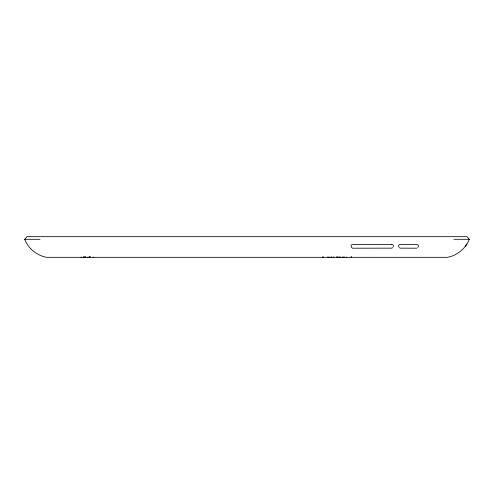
<?xml version="1.0" encoding="UTF-8"?>
<svg xmlns="http://www.w3.org/2000/svg" width="494" height="494" viewBox="0 0 494 494"><rect width="100%" height="100%" fill="white"/><g stroke="black" fill="none" stroke-linecap="round" stroke-linejoin="round"><path stroke-width="0.74" d="M465.996 236.675L467.077 236.675L469.3 239.3C465.706 248.525 457.172 255.559 447.428 257.325L46.572 257.325C36.828 255.559 28.294 248.525 24.7 239.3L26.923 236.675L28.004 236.675M418.313 246.802L418.313 245.178L417.127 244.407L400.418 244.345C398.701 244.122 397.651 246.697 399.448 247.377M465.342 246.302L466.892 244.092M393.261 246.802L392.952 247.13A1.964 1.544 0 0 1 392.539 247.377M417.597 247.377L418.004 247.13M392.063 248.149L353.636 248.204L352.457 248.149L351.475 247.5M28.491 236.675L465.509 236.675M24.7 239.3L40.039 239.3M453.961 239.3L469.3 239.3M391.557 244.345L351.895 244.66A2.032 1.71 0 0 0 351.117 246.006L351.475 246.938M416.627 248.204L399.918 248.149M351.635 257.004L351.635 257.325M351.234 257.004L351.234 257.325M351.117 257.004L351.117 257.325M346.121 257.004L346.121 257.325M344.639 257.004L344.639 257.325M343.552 257.004L343.552 257.325M342.885 257.004L342.885 257.325M342.719 257.004L342.719 257.325M340.156 257.004L340.162 257.325M339.872 257.004L339.872 257.325M339.52 257.004L339.52 257.325M338.532 257.004L338.532 257.325M337.933 257.004L337.933 257.325M337.729 257.004L337.729 257.325M337.062 257.004L337.062 257.325M336.408 257.004L336.408 257.325M336.346 257.004L336.346 257.325M333.783 257.004L333.783 257.325M333.654 257.004L333.654 257.325M331.82 257.004L331.82 257.325M331.758 257.004L331.758 257.325M330.992 257.004L330.992 257.325M329.066 257.004L329.066 257.325M328.084 257.004L328.084 257.325M327.825 257.004L327.825 257.325M323.335 257.004L323.335 257.325M322.872 257.004L322.872 257.325M322.409 257.004L322.409 257.325M93.23 257.004L93.23 257.325M90.556 257.004L90.556 257.325M90.396 257.004L90.396 257.325M89.976 257.004L89.976 257.325M89.772 257.004L89.772 257.325M89.5 257.004L89.47 257.325M89.328 257.004L89.328 257.325M89.21 257.004L89.21 257.325M89.062 257.325L89.031 257.004L88.969 257.325M88.006 257.004L88.006 257.325M85.728 257.004L85.728 257.325M85.69 257.004L85.69 257.325M85.567 257.004L85.567 257.325M85.166 257.004L85.166 257.325M84.449 257.004L84.449 257.325M84.258 257.004L84.258 257.325M84.06 257.004L84.06 257.325M83.887 257.004L83.887 257.325M83.461 257.004L83.461 257.325M83.264 257.004L83.264 257.325M81.078 257.004L81.078 257.325M391.557 244.499A1.964 1.544 0 0 1 393.514 246.043M351.456 257.325L351.456 257.004L351.401 257.325M323.132 257.325L323.132 257.004L323.088 257.325"/></g></svg>
